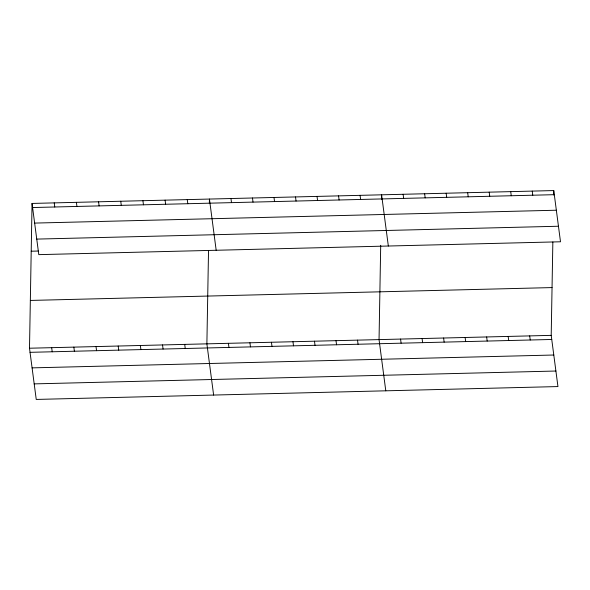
<?xml version="1.0" encoding="UTF-8"?>
<svg xmlns="http://www.w3.org/2000/svg" width="590" height="590" viewBox="0 0 590 590"><rect width="100%" height="100%" fill="white"/><g stroke="black" fill="none" stroke-linecap="round" stroke-linejoin="round"><path stroke-width="0.89" d="M552.852 241.996L551.207 335.363L557.948 386.568L36.241 399.43L29.5 348.218L32.052 203.432L553.759 190.57L560.5 241.782L38.793 254.637L32.052 203.432M208.528 250.484L206.883 343.845L213.624 395.057M209.354 203.484L209.435 199.059L216.176 250.271M380.705 245.329L379.046 339.604L385.786 390.816M381.516 199.243L381.597 194.818L388.338 246.023M553.678 194.995L553.759 190.57M32.59 207.54L554.298 194.685M34.64 223.086L556.348 210.224M36.75 239.097L558.457 226.243M31.211 251.207L38.306 251.038M30.341 300.435L552.048 287.581M29.5 348.218L551.207 335.363M30.038 352.326L551.746 339.471M32.089 367.872L553.796 355.018M34.198 383.884L555.905 371.029M532.239 191.101L532.777 195.216M510.719 191.632L511.257 195.747M529.687 335.894L530.226 340.002M489.199 192.163L489.737 196.278M508.167 336.425L508.705 340.533M467.678 192.694L468.217 196.802M486.647 336.949L487.185 341.064M446.158 193.225L446.696 197.333M465.126 337.48L465.665 341.595M424.638 193.756L425.176 197.864M443.606 338.011L444.145 342.126M403.118 194.287L403.656 198.395M422.086 338.542L422.624 342.657M400.566 339.073L401.104 343.188M360.077 195.349L360.615 199.457M338.557 195.873L339.095 199.988M357.525 340.135L358.064 344.243M317.036 196.404L317.575 200.519M336.005 340.666L336.543 344.774M295.516 196.935L296.055 201.05M314.485 341.197L315.023 345.305M273.996 197.466L274.534 201.581M292.965 341.728L293.503 345.836M252.476 197.997L253.014 202.112M271.444 342.259L271.983 346.367M230.956 198.528L231.494 202.636M249.924 342.783L250.462 346.898M228.404 343.314L228.942 347.429M187.259 199.604L187.797 203.712M184.707 344.39L185.253 348.506M165.089 200.15L165.628 204.265M162.538 344.936L163.076 349.051M142.913 200.696L143.459 204.811M140.361 345.489L140.907 349.597M120.744 201.242L121.282 205.357M118.192 346.035L118.73 350.143M98.567 201.787L99.113 205.903M96.015 346.581L96.561 350.689M76.398 202.333L76.936 206.448M73.846 347.127L74.384 351.234M54.221 202.886L54.767 206.994M51.669 347.672L52.215 351.78"/></g></svg>
